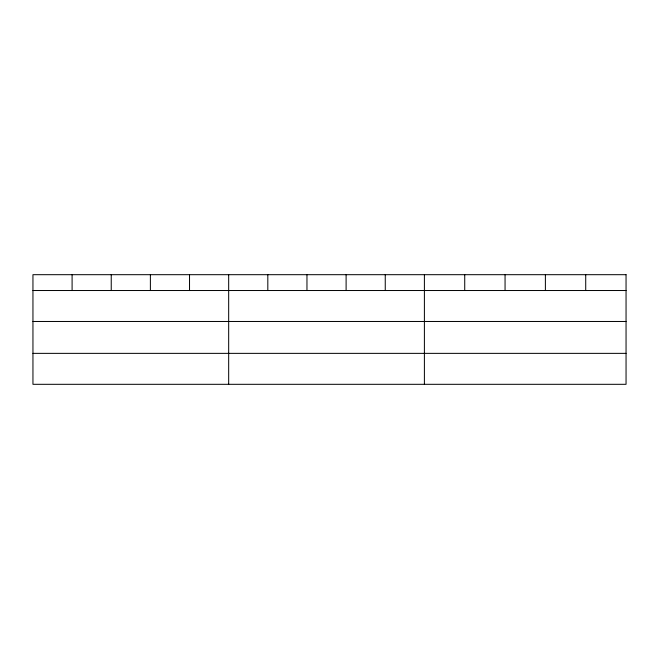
<?xml version="1.0" encoding="UTF-8"?>
<svg xmlns="http://www.w3.org/2000/svg" width="659" height="659" viewBox="0 0 659 659"><rect width="100%" height="100%" fill="white"/><g stroke="black" fill="none" stroke-linecap="round" stroke-linejoin="round"><path stroke-width="0.99" d="M32.95 290.52L626.05 290.52M32.95 321.477L626.05 321.477M32.95 353.364L626.05 353.364M585.719 274.688L585.719 290.52M545.388 274.688L545.388 290.52M505.058 274.688L505.058 290.52M464.727 274.688L464.727 290.52M424.396 274.688L424.396 384.312M385.251 274.688L385.251 290.52M346.107 274.688L346.107 290.52M306.962 274.688L306.962 290.52M267.818 274.688L267.818 290.52M228.673 274.688L228.673 384.312M189.528 274.688L189.528 290.52M150.384 274.688L150.384 290.52M111.239 274.688L111.239 290.52M72.095 274.688L72.095 290.52M626.05 274.688L32.95 274.688L32.95 384.312L626.05 384.312L626.05 274.688"/></g></svg>
